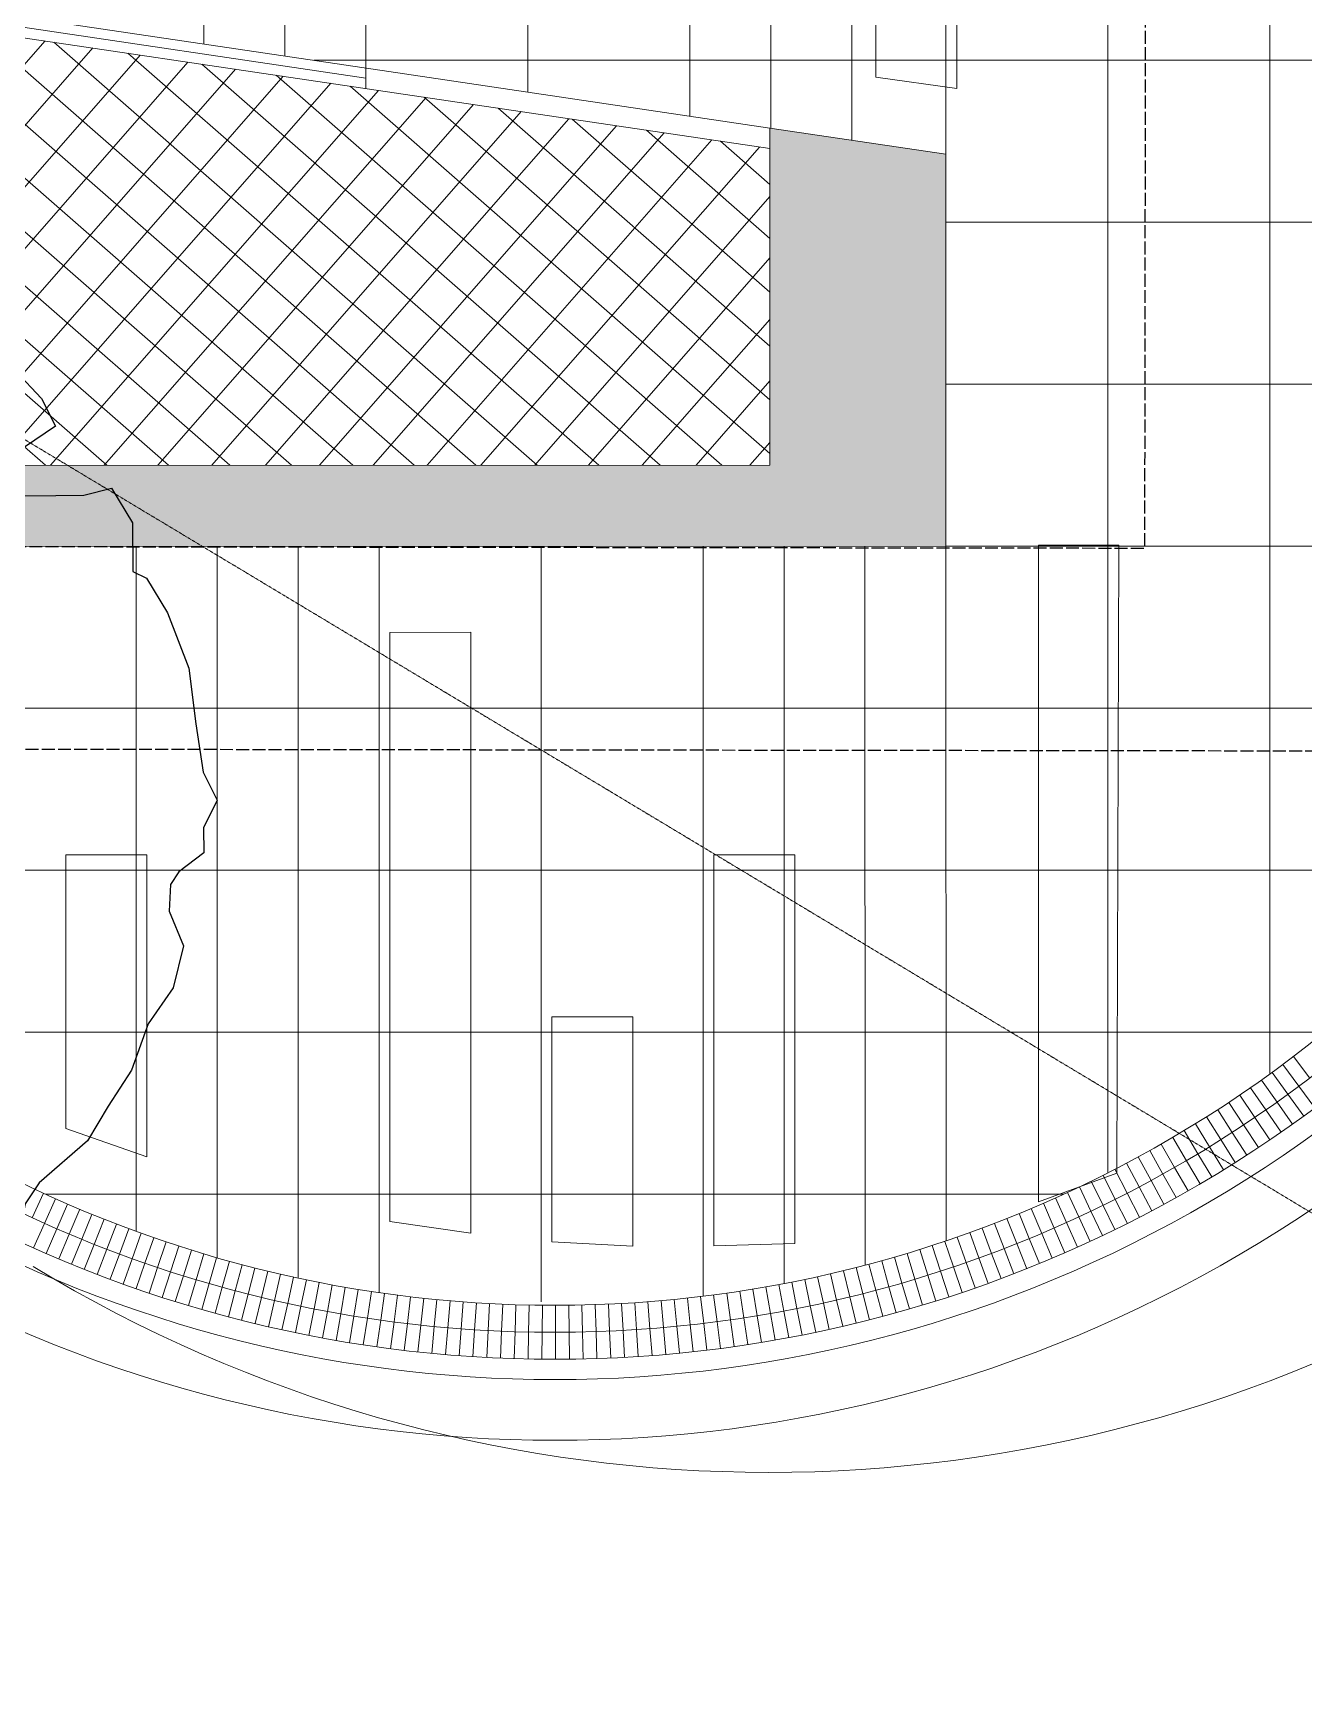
# Model space of a CAD drawing. Header units: inches. Extents: x 3268 to 7018, y 976 to 6708.
# Drawn here: x 5766.4 to 6143, y 1093.1 to 1584.6 of the extents above; entities that cross this region are included whole.
import ezdxf

# ---------------------------------------------------------------- set-up
doc = ezdxf.new("R2010")
doc.units = ezdxf.units.IN
doc.header["$MEASUREMENT"] = 0
doc.linetypes.add('Grid Line 1_2_', pattern=[0.875, 0.5, -0.125, 0.125, -0.125])
doc.linetypes.add('IMPORT-EASEMENT2', pattern=[4.8, 3.84, -0.96])
for name, color, linetype, lineweight in [('0-landscaping', 1, 'Continuous', 25), ('C-ANNO-5FT-PED-ZONE', 130, 'Continuous', 25), ('C-CURB-BACK', 40, 'Continuous', 13), ('C-CURB-FACE', 80, 'Continuous', 13), ('C-CURB-GUTR', 22, 'Continuous', 15), ('L-DROPOFF STUDIES-2', 120, 'Continuous', 15), ('L-PVMT-BRCK-HATC', 252, 'Continuous', 15), ('L-PVMT-BRICK', 20, 'Continuous', 13), ('L-PVMT-CONC-HATC', 252, 'Continuous', 15), ('L-PVMT-HATCH BOUND NPLOT', 45, 'Continuous', 15), ('L-SITE-PLANT-HATC', 81, 'Continuous', 13), ('L-SITE-WALL', 33, 'Continuous', 15), ('L-SITE-WALL-HATC', 71, 'Continuous', 15), ('S-GRID', 1, 'Continuous', 9), ('site_dwg', 8, 'Continuous', 9)]:
    doc.layers.add(name, color=color, linetype=linetype, lineweight=lineweight)

# ---------------------------------------------------------------- blocks, each defined once
blk = doc.blocks.new('site_dwg_dec1-V207-Overall Retail Plan Opt 2')
at = {"layer": '0-landscaping', "color": 213, "flags": 128}
blk.add_lwpolyline([(101.26, -1.48), (105.45, -8.68), (110.6, -13.2), (114.72, -16.81), (119.74, -19.4), (118.31, -27.27), (111.97, -34.48), (113.13, -37.32), (111.69, -45.18), (107.54, -56.13), (101.33, -65.28), (96.03, -73.4), (94.46, -79.33), (88.79, -81.64), (85.59, -85.37), (79.36, -84.89), (76.47, -85.67), (72.78, -89.48), (70.31, -96.44), (63.31, -101.27), (54.89, -103.3), (46.34, -107.98), (38.18, -110.19), (30.56, -112.62), (17.93, -112.48), (13.15, -113.76), (7.6, -118), (4.89, -121.09), (-2.73, -123.53), (-5.94, -118.89), (-3.6, -109.99), (-10.18, -113.33), (-17.92, -113.84), (-20.26, -122.73), (-25.16, -122.08), (-30.31, -117.56), (-36.02, -116), (-42.16, -114.44), (-45.25, -111.73), (-48.85, -109.16), (-54.95, -106.02), (-58.39, -103.84), (-67.53, -97.64), (-72.67, -93.12), (-80.54, -91.69), (-84.78, -86.14), (-90.96, -80.71), (-95.32, -73.23), (-97.63, -67.55), (-103.81, -62.12), (-107.8, -60.44), (-112.29, -51.02), (-113.7, -44.31), (-113.42, -33.61), (-111.98, -25.74), (-113.51, -17.1), (-117.62, -13.48), (-117.87, -9.62), (-111.66, -0.47), (-108.95, 2.62), (-113.07, 6.24), (-116.28, 10.89), (-120.52, 16.44), (-121.02, 24.17), (-115.97, 36.16), (-110.91, 48.14), (-113.09, 51.89), (-107.54, 56.13), (-101.99, 60.38), (-97.74, 54.83), (-95.68, 53.02), (-89.76, 51.46), (-86.14, 55.58), (-82.52, 59.71), (-82.11, 68.47), (-82.48, 74.28), (-85.95, 82.79), (-78.83, 92.97), (-70.69, 102.24), (-61.92, 101.84), (-58.3, 105.96), (-55.46, 107.12), (-49, 112.39), (-46.04, 111.62), (-38.43, 114.05), (-28.63, 112.75), (-18.05, 114.41), (-12.5, 118.66), (-8.75, 120.84), (-1.14, 123.28), (1.82, 122.5), (9.81, 119.14), (19.61, 117.83), (24.38, 119.11), (31.09, 120.52), (38.05, 118.06), (46.16, 112.76), (55.05, 110.43), (59.17, 106.81), (64.44, 100.35), (70.37, 98.8), (73.21, 99.95), (77.32, 96.34), (80.54, 91.69), (82.97, 84.08), (86.18, 79.43), (78.57, 76.99), (75.85, 73.9), (73.39, 66.94), (77.38, 65.26), (80.22, 66.41), (88.74, 69.88), (92.86, 66.27), (100.47, 68.7), (103.31, 69.86), (108.71, 61.47), (110.11, 54.76), (112.67, 45.22), (114.85, 41.47), (115.35, 33.73), (116.75, 27.03), (118.81, 25.22), (121.24, 17.61), (121.37, 15.67), (121.01, 10.44), (121.21, 3.03), (119.65, -2.9), (109.85, -1.59), (102.9, 0.87)], close=True, dxfattribs=at)
for points in [[(-9.47, 8.32), (0, 0), (8.32, 9.47)], [(9.47, -8.32), (0, 0), (-8.32, -9.47)]]:
    blk.add_lwpolyline(points, dxfattribs=at)
blk = doc.blocks.new('site_dwg_b1-12649367-Overall Retail Plan Opt 2')
at = {"layer": 'L-PVMT-BRCK-HATC', "color": 53}
blk.add_line((0, -7.99), (0, 0), dxfattribs=at)
blk = doc.blocks.new('site_dwg_b2-12649368-Overall Retail Plan Opt 2')
at = {"layer": 'L-PVMT-BRCK-HATC', "color": 53}
blk.add_line((0, 0), (0, 7.99), dxfattribs=at)
blk = doc.blocks.new('site_dwg-12440225-Overall Retail Plan Opt 2')
at = {"layer": 'L-SITE-PLANT-HATC'}
h = blk.add_hatch(dxfattribs=at)
h.set_pattern_fill('FP_240', color=253, style=0, pattern_type=2)
h.set_pattern_definition([(45, (0, 0), (-8.485281374, 8.485281374), []), (135, (0, 0), (-8.485281374, -8.485281374), [])])
h.paths.add_polyline_path([(24340354.93, 9814094.51), (24340675.12, 9814073.21), (24340681.35, 9814166.84), (24340324.32, 9814244.43), (24339906.82, 9814452.37), (24339904.05, 9814410.67), (24340319.55, 9814119.32)])
at = {"layer": 'L-SITE-WALL-HATC'}
blk.add_hatch(color=10, dxfattribs=at).paths.add_polyline_path([(24340346.64, 9814071.01), (24340725.57, 9814045.8), (24340733.28, 9814161.69), (24340681.75, 9814172.89), (24340675.12, 9814073.21), (24340354.93, 9814094.51), (24339904.05, 9814410.67), (24339908.05, 9814470.98), (24339803.7, 9814510.35), (24339776.14, 9814471.05), (24340317.69, 9814091.31)])
at = {"layer": 'C-ANNO-5FT-PED-ZONE', "color": 213, "linetype": 'IMPORT-EASEMENT2', "flags": 128}
for points in [[(24341173.43, 9817974.57), (24341064.86, 9817879.54), (24341058.61, 9817785.54), (24341020.66, 9817759.05), (24341002.74, 9817494.24), (24341098.03, 9817385.65), (24341049.73, 9816657.86), (24340942.84, 9816588.12), (24340903.16, 9815991.7), (24340997.75, 9815877.32), (24340956.94, 9815281.88), (24340851.85, 9815190.06), (24340840.21, 9815028.45), (24340816.32, 9814987.86), (24340807.92, 9814861.59), (24340828.34, 9814837.59), (24340814.21, 9814639.14), (24340820.32, 9814572.24), (24340784.24, 9814041.25), (24340346.68, 9814070.99), (24339654.21, 9814556.55), (24339621.09, 9814593.99), (24339537.64, 9814651.84), (24339442.84, 9814690.83), (24339354.14, 9814753.02), (24339330.46, 9814798.3), (24339230.24, 9814867.97), (24339182.62, 9814867.15), (24339131.69, 9814915.48), (24338893.25, 9815077.69), (24338651.6, 9815247.64), (24338560.99, 9815303.18)], [(24340893.32, 9815000.39), (24340875.24, 9814969.68), (24340869.4, 9814881.91), (24340889.93, 9814857.8), (24340874.4, 9814639.75), (24340880.51, 9814572.94), (24340840.03, 9813977.32), (24340325.92, 9814012.26), (24339613.96, 9814511.49), (24339580.95, 9814548.81), (24339508.81, 9814598.83), (24339413.85, 9814637.87), (24339307.74, 9814712.28), (24339284.12, 9814757.44), (24339211.9, 9814807.65), (24339161.49, 9814806.78), (24339151.81, 9814813.67), (24339093.92, 9814868.61), (24338859.11, 9815028.34), (24338618.63, 9815197.47), (24338556.49, 9815235.57)]]:
    blk.add_lwpolyline(points, dxfattribs=at)
at = {"layer": 'C-CURB-BACK', "color": 253}
for p, q in [((24340360.94, 9814239.55), (24340563.22, 9814195.58)), ((24340563.42, 9814198.61), (24340563.02, 9814192.56))]:
    blk.add_line(p, q, dxfattribs=at)
at = {"layer": 'C-CURB-BACK', "color": 253, "flags": 128}
blk.add_lwpolyline([(24339906.82, 9814452.37), (24340324.32, 9814244.43), (24340681.35, 9814166.84)], dxfattribs=at)
at = {"layer": 'C-CURB-BACK', "color": 253}
blk.add_arc((24340618.96, 9814190.28), 378, 234.9616, 356.1932, dxfattribs=at)
at = {"layer": 'C-CURB-FACE', "color": 253}
blk.add_line((24340562.96, 9814198.71), (24340681.75, 9814172.89), dxfattribs=at)
at = {"layer": 'C-CURB-FACE', "color": 170, "flags": 128}
blk.add_lwpolyline([(24339907.25, 9814458.86), (24340326.32, 9814250.14), (24340562.96, 9814198.71)], dxfattribs=at)
at = {"layer": 'C-CURB-FACE', "color": 253}
blk.add_arc((24340618.96, 9814190.28), 384, 234.9616, 356.1932, dxfattribs=at)
at = {"layer": 'C-CURB-GUTR', "color": 53}
blk.add_arc((24340618.96, 9814190.28), 402, 234.9616, 356.1932, dxfattribs=at)
at = {"layer": 'L-DROPOFF STUDIES-2', "color": 131}
blk.add_arc((24340682.86, 9814194.53), 420, 234.9226, 356.1932, dxfattribs=at)
at = {"layer": 'L-PVMT-BRICK', "color": 253}
for radius in [370, 362]:
    blk.add_arc((24340618.96, 9814190.28), radius, 234.9616, 356.1932, dxfattribs=at)
at = {"layer": 'L-PVMT-CONC-HATC', "color": 10}
for p, q in [((24340523.75, 9814325.29), (24340516, 9814208.91)), ((24340547.21, 9814316.43), (24340539.71, 9814203.76)), ((24340563.11, 9814200.93), (24340548.18, 9814201.92))]:
    blk.add_line(p, q, dxfattribs=at)
at = {"layer": 'L-PVMT-CONC-HATC', "color": 53}
for p, q in [((24340570.67, 9814307.58), (24340563.42, 9814198.61)), ((24340617.15, 9814283.16), (24340610.84, 9814188.3)), ((24340664.09, 9814265.52), (24340658.26, 9814178)), ((24340687.55, 9814256.7), (24340681.97, 9814172.84)), ((24340711.02, 9814247.88), (24340705.68, 9814167.69)), ((24340738.34, 9814237.62), (24340733.28, 9814161.69)), ((24340975.1, 9814125.41), (24340731.95, 9814141.59)), ((24340963.14, 9814078.1), (24340728.76, 9814093.69)), ((24340486.1, 9814061.73), (24340472.62, 9813859.18)), ((24340510.05, 9814060.14), (24340496.05, 9813849.79)), ((24340534, 9814058.55), (24340519.6, 9813842.19)), ((24340557.94, 9814056.95), (24340543.26, 9813836.29)), ((24340605.84, 9814053.77), (24340590.97, 9813830.37)), ((24340653.73, 9814050.58), (24340638.98, 9813828.84)), ((24340677.68, 9814048.98), (24340663.17, 9813830.99)), ((24340701.62, 9814047.39), (24340687.48, 9813834.83)), ((24340446.63, 9813871.93), (24340747.59, 9813851.91))]:
    blk.add_line(p, q, dxfattribs=at)
at = {"layer": 'L-PVMT-CONC-HATC', "color": 53, "flags": 128}
for points in [[(24340810.98, 9813883.41), (24341079.5, 9817918.85), (24341096.74, 9818177.97)], [(24340761.14, 9813857.37), (24340780.7, 9814151.38), (24340979.01, 9817131.61)], [(24340980.62, 9814173.15), (24340683.31, 9814192.93), (24340563.11, 9814200.93)], [(24340874.56, 9814035.88), (24340725.57, 9814045.8), (24340711.91, 9813840.42)], [(24340314.41, 9814025.05), (24340713.06, 9813998.52), (24340851.77, 9813989.29)], [(24340864.36, 9813940.35), (24340709.87, 9813950.63), (24340290.4, 9813978.54)], [(24340827.9, 9813894.67), (24340706.68, 9813902.74), (24340366.2, 9813925.39)]]:
    blk.add_lwpolyline(points, dxfattribs=at)
at = {"layer": 'L-PVMT-HATCH BOUND NPLOT', "color": 61, "flags": 128}
for points in [[(24340714.03, 9814185.92), (24340717.84, 9814243.32), (24340741.79, 9814241.72), (24340737.75, 9814180.97)], [(24340740.02, 9813850.13), (24340752.95, 9814044.34), (24340776.66, 9814042.76), (24340763.74, 9813857.09)], [(24340547.83, 9813857.15), (24340555.35, 9813970.19), (24340559.42, 9814031.3), (24340583.37, 9814029.71), (24340571.55, 9813852.06)], [(24340453.87, 9813891.02), (24340459.25, 9813971.89), (24340483.2, 9813970.29), (24340477.26, 9813881)], [(24340643.13, 9813843.49), (24340650.83, 9813959.14), (24340674.78, 9813957.55), (24340667.13, 9813842.68)], [(24340595.33, 9813847.95), (24340599.75, 9813914.43), (24340623.7, 9813912.84), (24340619.19, 9813845.08)]]:
    blk.add_lwpolyline(points, close=True, dxfattribs=at)
at = {"layer": 'L-SITE-WALL', "color": 53, "flags": 128}
for points in [[(24340675.12, 9814073.21), (24340681.75, 9814172.89), (24340733.28, 9814161.69), (24340725.57, 9814045.8), (24340346.64, 9814071.01), (24339776.14, 9814471.05), (24339803.7, 9814510.35), (24339806.06, 9814509.46)], [(24339907.25, 9814458.85), (24339904.05, 9814410.67), (24340354.93, 9814094.51), (24340675.12, 9814073.21)]]:
    blk.add_lwpolyline(points, dxfattribs=at)
at = {"xscale": 1.5, "yscale": 1.5, "zscale": 1.5, "rotation": 37.81158375857705}
blk.add_blockref('site_dwg_dec1-V207-Overall Retail Plan Opt 2', (24340320.21, 9813992.27), dxfattribs=at)
for name, p, rotation in [('site_dwg_b2-12649368-Overall Retail Plan Opt 2', (24340815.91, 9813877.06), 32.16113830272808), ('site_dwg_b2-12649368-Overall Retail Plan Opt 2', (24340819.29, 9813879.2), 32.78055213529323), ('site_dwg_b2-12649368-Overall Retail Plan Opt 2', (24340822.64, 9813881.39), 33.39996596785839), ('site_dwg_b2-12649368-Overall Retail Plan Opt 2', (24340809.09, 9813872.87), 30.92231063759783), ('site_dwg_b2-12649368-Overall Retail Plan Opt 2', (24340812.51, 9813874.95), 31.54172447016299), ('site_dwg_b1-12649367-Overall Retail Plan Opt 2', (24340819.29, 9813879.2), 32.78055213529323), ('site_dwg_b2-12649368-Overall Retail Plan Opt 2', (24340802.19, 9813868.84), 29.68348297246762), ('site_dwg_b2-12649368-Overall Retail Plan Opt 2', (24340805.65, 9813870.84), 30.30289680503266), ('site_dwg_b1-12649367-Overall Retail Plan Opt 2', (24340812.51, 9813874.95), 31.54172447016299), ('site_dwg_b1-12649367-Overall Retail Plan Opt 2', (24340815.91, 9813877.06), 32.16113830272808), ('site_dwg_b2-12649368-Overall Retail Plan Opt 2', (24340442.17, 9813865.25), 331.4585827113448), ('site_dwg_b2-12649368-Overall Retail Plan Opt 2', (24340445.7, 9813863.36), 332.0779965439099), ('site_dwg_b2-12649368-Overall Retail Plan Opt 2', (24340791.67, 9813863.06), 27.82524147477221), ('site_dwg_b2-12649368-Overall Retail Plan Opt 2', (24340795.19, 9813864.95), 28.44465530733736), ('site_dwg_b2-12649368-Overall Retail Plan Opt 2', (24340798.7, 9813866.87), 29.06406913990236), ('site_dwg_b1-12649367-Overall Retail Plan Opt 2', (24340805.65, 9813870.84), 30.30289680503266), ('site_dwg_b1-12649367-Overall Retail Plan Opt 2', (24340809.09, 9813872.87), 30.92231063759783), ('site_dwg_b2-12649368-Overall Retail Plan Opt 2', (24340449.24, 9813861.5), 332.697410376475), ('site_dwg_b2-12649368-Overall Retail Plan Opt 2', (24340452.81, 9813859.69), 333.3168242090401), ('site_dwg_b2-12649368-Overall Retail Plan Opt 2', (24340456.39, 9813857.91), 333.9362380416052), ('site_dwg_b2-12649368-Overall Retail Plan Opt 2', (24340780.96, 9813857.64), 25.96699997707679), ('site_dwg_b2-12649368-Overall Retail Plan Opt 2', (24340784.55, 9813859.41), 26.58641380964195), ('site_dwg_b2-12649368-Overall Retail Plan Opt 2', (24340788.12, 9813861.22), 27.20582764220706), ('site_dwg_b1-12649367-Overall Retail Plan Opt 2', (24340795.19, 9813864.95), 28.44465530733736), ('site_dwg_b1-12649367-Overall Retail Plan Opt 2', (24340798.7, 9813866.87), 29.06406913990236), ('site_dwg_b1-12649367-Overall Retail Plan Opt 2', (24340802.19, 9813868.84), 29.68348297246762), ('site_dwg_b1-12649367-Overall Retail Plan Opt 2', (24340445.7, 9813863.36), 332.0779965439099), ('site_dwg_b1-12649367-Overall Retail Plan Opt 2', (24340449.24, 9813861.5), 332.697410376475), ('site_dwg_b1-12649367-Overall Retail Plan Opt 2', (24340452.81, 9813859.69), 333.3168242090401), ('site_dwg_b2-12649368-Overall Retail Plan Opt 2', (24340459.99, 9813856.17), 334.5556518741705), ('site_dwg_b2-12649368-Overall Retail Plan Opt 2', (24340463.62, 9813854.47), 335.1750657067356), ('site_dwg_b2-12649368-Overall Retail Plan Opt 2', (24340467.25, 9813852.81), 335.7944795393007), ('site_dwg_b2-12649368-Overall Retail Plan Opt 2', (24340770.09, 9813852.56), 24.10875847938133), ('site_dwg_b2-12649368-Overall Retail Plan Opt 2', (24340773.73, 9813854.21), 24.72817231194648), ('site_dwg_b2-12649368-Overall Retail Plan Opt 2', (24340777.36, 9813855.9), 25.34758614451163), ('site_dwg_b1-12649367-Overall Retail Plan Opt 2', (24340784.55, 9813859.41), 26.58641380964195), ('site_dwg_b1-12649367-Overall Retail Plan Opt 2', (24340788.12, 9813861.22), 27.20582764220706), ('site_dwg_b1-12649367-Overall Retail Plan Opt 2', (24340791.67, 9813863.06), 27.82524147477221), ('site_dwg_b1-12649367-Overall Retail Plan Opt 2', (24340456.39, 9813857.91), 333.9362380416052), ('site_dwg_b1-12649367-Overall Retail Plan Opt 2', (24340459.99, 9813856.17), 334.5556518741705), ('site_dwg_b1-12649367-Overall Retail Plan Opt 2', (24340463.62, 9813854.47), 335.1750657067356), ('site_dwg_b2-12649368-Overall Retail Plan Opt 2', (24340470.91, 9813851.19), 336.4138933718659), ('site_dwg_b2-12649368-Overall Retail Plan Opt 2', (24340474.59, 9813849.61), 337.033307204431), ('site_dwg_b2-12649368-Overall Retail Plan Opt 2', (24340478.28, 9813848.07), 337.6527210369961), ('site_dwg_b2-12649368-Overall Retail Plan Opt 2', (24340759.06, 9813847.83), 22.25051698168593), ('site_dwg_b2-12649368-Overall Retail Plan Opt 2', (24340762.76, 9813849.37), 22.86993081425106), ('site_dwg_b2-12649368-Overall Retail Plan Opt 2', (24340766.43, 9813850.94), 23.48934464681618), ('site_dwg_b1-12649367-Overall Retail Plan Opt 2', (24340777.36, 9813855.9), 25.34758614451163), ('site_dwg_b1-12649367-Overall Retail Plan Opt 2', (24340780.96, 9813857.64), 25.96699997707679), ('site_dwg_b1-12649367-Overall Retail Plan Opt 2', (24340467.25, 9813852.81), 335.7944795393007), ('site_dwg_b1-12649367-Overall Retail Plan Opt 2', (24340470.91, 9813851.19), 336.4138933718659), ('site_dwg_b1-12649367-Overall Retail Plan Opt 2', (24340474.59, 9813849.61), 337.033307204431), ('site_dwg_b2-12649368-Overall Retail Plan Opt 2', (24340481.99, 9813846.57), 338.2721348695613), ('site_dwg_b2-12649368-Overall Retail Plan Opt 2', (24340485.71, 9813845.11), 338.8915487021264), ('site_dwg_b2-12649368-Overall Retail Plan Opt 2', (24340489.45, 9813843.69), 339.5109625346915), ('site_dwg_b2-12649368-Overall Retail Plan Opt 2', (24340493.2, 9813842.31), 340.1303763672567), ('site_dwg_b2-12649368-Overall Retail Plan Opt 2', (24340744.13, 9813842.1), 19.77286165142534), ('site_dwg_b2-12649368-Overall Retail Plan Opt 2', (24340747.88, 9813843.47), 20.3922754839905), ('site_dwg_b2-12649368-Overall Retail Plan Opt 2', (24340751.63, 9813844.88), 21.01168931655567), ('site_dwg_b2-12649368-Overall Retail Plan Opt 2', (24340755.35, 9813846.34), 21.63110314912077), ('site_dwg_b1-12649367-Overall Retail Plan Opt 2', (24340762.76, 9813849.37), 22.86993081425106), ('site_dwg_b1-12649367-Overall Retail Plan Opt 2', (24340766.43, 9813850.94), 23.48934464681618), ('site_dwg_b1-12649367-Overall Retail Plan Opt 2', (24340770.09, 9813852.56), 24.10875847938133), ('site_dwg_b1-12649367-Overall Retail Plan Opt 2', (24340773.73, 9813854.21), 24.72817231194648), ('site_dwg_b1-12649367-Overall Retail Plan Opt 2', (24340478.28, 9813848.07), 337.6527210369961), ('site_dwg_b1-12649367-Overall Retail Plan Opt 2', (24340481.99, 9813846.57), 338.2721348695613), ('site_dwg_b1-12649367-Overall Retail Plan Opt 2', (24340485.71, 9813845.11), 338.8915487021264), ('site_dwg_b2-12649368-Overall Retail Plan Opt 2', (24340496.97, 9813840.97), 340.7497901998218), ('site_dwg_b2-12649368-Overall Retail Plan Opt 2', (24340500.76, 9813839.67), 341.369204032387), ('site_dwg_b2-12649368-Overall Retail Plan Opt 2', (24340504.55, 9813838.41), 341.9886178649521), ('site_dwg_b2-12649368-Overall Retail Plan Opt 2', (24340508.36, 9813837.2), 342.6080316975172), ('site_dwg_b2-12649368-Overall Retail Plan Opt 2', (24340728.96, 9813837.01), 17.29520632116486), ('site_dwg_b2-12649368-Overall Retail Plan Opt 2', (24340732.77, 9813838.22), 17.91462015373003), ('site_dwg_b2-12649368-Overall Retail Plan Opt 2', (24340736.57, 9813839.47), 18.53403398629506), ('site_dwg_b2-12649368-Overall Retail Plan Opt 2', (24340740.36, 9813840.76), 19.15344781886019), ('site_dwg_b1-12649367-Overall Retail Plan Opt 2', (24340751.63, 9813844.88), 21.01168931655567), ('site_dwg_b1-12649367-Overall Retail Plan Opt 2', (24340755.35, 9813846.34), 21.63110314912077), ('site_dwg_b1-12649367-Overall Retail Plan Opt 2', (24340759.06, 9813847.83), 22.25051698168593), ('site_dwg_b1-12649367-Overall Retail Plan Opt 2', (24340489.45, 9813843.69), 339.5109625346915), ('site_dwg_b1-12649367-Overall Retail Plan Opt 2', (24340493.2, 9813842.31), 340.1303763672567), ('site_dwg_b1-12649367-Overall Retail Plan Opt 2', (24340496.97, 9813840.97), 340.7497901998218), ('site_dwg_b1-12649367-Overall Retail Plan Opt 2', (24340500.76, 9813839.67), 341.369204032387), ('site_dwg_b2-12649368-Overall Retail Plan Opt 2', (24340512.19, 9813836.02), 343.2274455300824), ('site_dwg_b2-12649368-Overall Retail Plan Opt 2', (24340516.02, 9813834.89), 343.8468593626474), ('site_dwg_b2-12649368-Overall Retail Plan Opt 2', (24340519.87, 9813833.8), 344.4662731952126), ('site_dwg_b2-12649368-Overall Retail Plan Opt 2', (24340523.73, 9813832.75), 345.0856870277777), ('site_dwg_b2-12649368-Overall Retail Plan Opt 2', (24340527.6, 9813831.74), 345.7051008603428), ('site_dwg_b2-12649368-Overall Retail Plan Opt 2', (24340713.58, 9813832.59), 14.81755099090431), ('site_dwg_b2-12649368-Overall Retail Plan Opt 2', (24340717.44, 9813833.63), 15.43696482346946), ('site_dwg_b2-12649368-Overall Retail Plan Opt 2', (24340721.29, 9813834.72), 16.05637865603461), ('site_dwg_b2-12649368-Overall Retail Plan Opt 2', (24340725.13, 9813835.84), 16.67579248859972), ('site_dwg_b1-12649367-Overall Retail Plan Opt 2', (24340740.36, 9813840.76), 19.15344781886019), ('site_dwg_b1-12649367-Overall Retail Plan Opt 2', (24340744.13, 9813842.1), 19.77286165142534), ('site_dwg_b1-12649367-Overall Retail Plan Opt 2', (24340747.88, 9813843.47), 20.3922754839905), ('site_dwg_b1-12649367-Overall Retail Plan Opt 2', (24340504.55, 9813838.41), 341.9886178649521), ('site_dwg_b1-12649367-Overall Retail Plan Opt 2', (24340508.36, 9813837.2), 342.6080316975172), ('site_dwg_b1-12649367-Overall Retail Plan Opt 2', (24340512.19, 9813836.02), 343.2274455300824), ('site_dwg_b1-12649367-Overall Retail Plan Opt 2', (24340516.02, 9813834.89), 343.8468593626474), ('site_dwg_b2-12649368-Overall Retail Plan Opt 2', (24340531.48, 9813830.77), 346.324514692908), ('site_dwg_b2-12649368-Overall Retail Plan Opt 2', (24340535.37, 9813829.85), 346.9439285254732), ('site_dwg_b2-12649368-Overall Retail Plan Opt 2', (24340539.28, 9813828.96), 347.5633423580383), ('site_dwg_b2-12649368-Overall Retail Plan Opt 2', (24340543.19, 9813828.12), 348.1827561906034), ('site_dwg_b2-12649368-Overall Retail Plan Opt 2', (24340547.11, 9813827.33), 348.8021700231686), ('site_dwg_b2-12649368-Overall Retail Plan Opt 2', (24340690.2, 9813827.21), 11.10106799551346), ('site_dwg_b2-12649368-Overall Retail Plan Opt 2', (24340694.12, 9813828), 11.72048182807859), ('site_dwg_b2-12649368-Overall Retail Plan Opt 2', (24340698.03, 9813828.83), 12.33989566064374), ('site_dwg_b2-12649368-Overall Retail Plan Opt 2', (24340701.93, 9813829.71), 12.9593094932089), ('site_dwg_b2-12649368-Overall Retail Plan Opt 2', (24340705.83, 9813830.62), 13.57872332577401), ('site_dwg_b2-12649368-Overall Retail Plan Opt 2', (24340709.71, 9813831.58), 14.19813715833913), ('site_dwg_b1-12649367-Overall Retail Plan Opt 2', (24340721.29, 9813834.72), 16.05637865603461), ('site_dwg_b1-12649367-Overall Retail Plan Opt 2', (24340725.13, 9813835.84), 16.67579248859972), ('site_dwg_b1-12649367-Overall Retail Plan Opt 2', (24340728.96, 9813837.01), 17.29520632116486), ('site_dwg_b1-12649367-Overall Retail Plan Opt 2', (24340732.77, 9813838.22), 17.91462015373003), ('site_dwg_b1-12649367-Overall Retail Plan Opt 2', (24340736.57, 9813839.47), 18.53403398629506), ('site_dwg_b1-12649367-Overall Retail Plan Opt 2', (24340519.87, 9813833.8), 344.4662731952126), ('site_dwg_b1-12649367-Overall Retail Plan Opt 2', (24340523.73, 9813832.75), 345.0856870277777), ('site_dwg_b1-12649367-Overall Retail Plan Opt 2', (24340527.6, 9813831.74), 345.7051008603428), ('site_dwg_b1-12649367-Overall Retail Plan Opt 2', (24340531.48, 9813830.77), 346.324514692908), ('site_dwg_b1-12649367-Overall Retail Plan Opt 2', (24340535.37, 9813829.85), 346.9439285254732), ('site_dwg_b2-12649368-Overall Retail Plan Opt 2', (24340551.03, 9813826.57), 349.4215838557337), ('site_dwg_b2-12649368-Overall Retail Plan Opt 2', (24340554.97, 9813825.86), 350.0409976882988), ('site_dwg_b2-12649368-Overall Retail Plan Opt 2', (24340558.91, 9813825.19), 350.660411520864), ('site_dwg_b2-12649368-Overall Retail Plan Opt 2', (24340562.86, 9813824.56), 351.2798253534291), ('site_dwg_b2-12649368-Overall Retail Plan Opt 2', (24340566.82, 9813823.97), 351.8992391859942), ('site_dwg_b2-12649368-Overall Retail Plan Opt 2', (24340570.78, 9813823.43), 352.5186530185595), ('site_dwg_b2-12649368-Overall Retail Plan Opt 2', (24340574.75, 9813822.93), 353.1380668511246), ('site_dwg_b2-12649368-Overall Retail Plan Opt 2', (24340578.73, 9813822.48), 353.7574806836897), ('site_dwg_b2-12649368-Overall Retail Plan Opt 2', (24340582.7, 9813822.06), 354.3768945162549), ('site_dwg_b2-12649368-Overall Retail Plan Opt 2', (24340586.69, 9813821.69), 354.99630834882), ('site_dwg_b2-12649368-Overall Retail Plan Opt 2', (24340654.59, 9813822), 5.52634350242728), ('site_dwg_b2-12649368-Overall Retail Plan Opt 2', (24340658.57, 9813822.41), 6.145757334992427), ('site_dwg_b2-12649368-Overall Retail Plan Opt 2', (24340662.54, 9813822.86), 6.765171167557518), ('site_dwg_b2-12649368-Overall Retail Plan Opt 2', (24340666.51, 9813823.35), 7.384585000122694), ('site_dwg_b2-12649368-Overall Retail Plan Opt 2', (24340670.48, 9813823.89), 8.003998832687733), ('site_dwg_b2-12649368-Overall Retail Plan Opt 2', (24340674.44, 9813824.47), 8.623412665252843), ('site_dwg_b2-12649368-Overall Retail Plan Opt 2', (24340678.39, 9813825.09), 9.242826497817997), ('site_dwg_b2-12649368-Overall Retail Plan Opt 2', (24340682.33, 9813825.75), 9.862240330383157), ('site_dwg_b2-12649368-Overall Retail Plan Opt 2', (24340686.27, 9813826.46), 10.48165416294834), ('site_dwg_b1-12649367-Overall Retail Plan Opt 2', (24340701.93, 9813829.71), 12.9593094932089), ('site_dwg_b1-12649367-Overall Retail Plan Opt 2', (24340705.83, 9813830.62), 13.57872332577401), ('site_dwg_b1-12649367-Overall Retail Plan Opt 2', (24340709.71, 9813831.58), 14.19813715833913), ('site_dwg_b1-12649367-Overall Retail Plan Opt 2', (24340713.58, 9813832.59), 14.81755099090431), ('site_dwg_b1-12649367-Overall Retail Plan Opt 2', (24340717.44, 9813833.63), 15.43696482346946), ('site_dwg_b1-12649367-Overall Retail Plan Opt 2', (24340539.28, 9813828.96), 347.5633423580383), ('site_dwg_b1-12649367-Overall Retail Plan Opt 2', (24340543.19, 9813828.12), 348.1827561906034), ('site_dwg_b1-12649367-Overall Retail Plan Opt 2', (24340547.11, 9813827.33), 348.8021700231686), ('site_dwg_b1-12649367-Overall Retail Plan Opt 2', (24340551.03, 9813826.57), 349.4215838557337), ('site_dwg_b1-12649367-Overall Retail Plan Opt 2', (24340554.97, 9813825.86), 350.0409976882988), ('site_dwg_b1-12649367-Overall Retail Plan Opt 2', (24340558.91, 9813825.19), 350.660411520864), ('site_dwg_b2-12649368-Overall Retail Plan Opt 2', (24340590.67, 9813821.37), 355.6157221813851), ('site_dwg_b2-12649368-Overall Retail Plan Opt 2', (24340594.66, 9813821.08), 356.2351360139502), ('site_dwg_b2-12649368-Overall Retail Plan Opt 2', (24340598.66, 9813820.84), 356.8545498465154), ('site_dwg_b2-12649368-Overall Retail Plan Opt 2', (24340602.65, 9813820.64), 357.4739636790805), ('site_dwg_b2-12649368-Overall Retail Plan Opt 2', (24340606.65, 9813820.49), 358.0933775116456), ('site_dwg_b2-12649368-Overall Retail Plan Opt 2', (24340610.65, 9813820.38), 358.7127913442108), ('site_dwg_b2-12649368-Overall Retail Plan Opt 2', (24340614.65, 9813820.31), 359.332205176776), ('site_dwg_b2-12649368-Overall Retail Plan Opt 2', (24340618.65, 9813820.28), 359.9516190093469), ('site_dwg_b2-12649368-Overall Retail Plan Opt 2', (24340622.65, 9813820.3), 0.5710328419057624), ('site_dwg_b2-12649368-Overall Retail Plan Opt 2', (24340626.65, 9813820.36), 1.190446674471181), ('site_dwg_b2-12649368-Overall Retail Plan Opt 2', (24340630.64, 9813820.47), 1.80986050703637), ('site_dwg_b2-12649368-Overall Retail Plan Opt 2', (24340634.64, 9813820.62), 2.42927433960143), ('site_dwg_b2-12649368-Overall Retail Plan Opt 2', (24340638.64, 9813820.81), 3.048688172166665), ('site_dwg_b2-12649368-Overall Retail Plan Opt 2', (24340642.63, 9813821.04), 3.668102004731789), ('site_dwg_b2-12649368-Overall Retail Plan Opt 2', (24340646.62, 9813821.32), 4.287515837297025), ('site_dwg_b2-12649368-Overall Retail Plan Opt 2', (24340650.61, 9813821.64), 4.906929669862124), ('site_dwg_b1-12649367-Overall Retail Plan Opt 2', (24340678.39, 9813825.09), 9.242826497817997), ('site_dwg_b1-12649367-Overall Retail Plan Opt 2', (24340682.33, 9813825.75), 9.862240330383157), ('site_dwg_b1-12649367-Overall Retail Plan Opt 2', (24340686.27, 9813826.46), 10.48165416294834), ('site_dwg_b1-12649367-Overall Retail Plan Opt 2', (24340690.2, 9813827.21), 11.10106799551346), ('site_dwg_b1-12649367-Overall Retail Plan Opt 2', (24340694.12, 9813828), 11.72048182807859), ('site_dwg_b1-12649367-Overall Retail Plan Opt 2', (24340698.03, 9813828.83), 12.33989566064374), ('site_dwg_b1-12649367-Overall Retail Plan Opt 2', (24340562.86, 9813824.56), 351.2798253534291), ('site_dwg_b1-12649367-Overall Retail Plan Opt 2', (24340566.82, 9813823.97), 351.8992391859942), ('site_dwg_b1-12649367-Overall Retail Plan Opt 2', (24340570.78, 9813823.43), 352.5186530185595), ('site_dwg_b1-12649367-Overall Retail Plan Opt 2', (24340574.75, 9813822.93), 353.1380668511246), ('site_dwg_b1-12649367-Overall Retail Plan Opt 2', (24340578.73, 9813822.48), 353.7574806836897), ('site_dwg_b1-12649367-Overall Retail Plan Opt 2', (24340582.7, 9813822.06), 354.3768945162549), ('site_dwg_b1-12649367-Overall Retail Plan Opt 2', (24340586.69, 9813821.69), 354.99630834882), ('site_dwg_b1-12649367-Overall Retail Plan Opt 2', (24340590.67, 9813821.37), 355.6157221813851), ('site_dwg_b1-12649367-Overall Retail Plan Opt 2', (24340594.66, 9813821.08), 356.2351360139502), ('site_dwg_b1-12649367-Overall Retail Plan Opt 2', (24340598.66, 9813820.84), 356.8545498465154), ('site_dwg_b1-12649367-Overall Retail Plan Opt 2', (24340602.65, 9813820.64), 357.4739636790805), ('site_dwg_b1-12649367-Overall Retail Plan Opt 2', (24340606.65, 9813820.49), 358.0933775116456), ('site_dwg_b1-12649367-Overall Retail Plan Opt 2', (24340610.65, 9813820.38), 358.7127913442108), ('site_dwg_b1-12649367-Overall Retail Plan Opt 2', (24340614.65, 9813820.31), 359.332205176776), ('site_dwg_b1-12649367-Overall Retail Plan Opt 2', (24340618.65, 9813820.28), 359.9516190093469), ('site_dwg_b1-12649367-Overall Retail Plan Opt 2', (24340622.65, 9813820.3), 0.5710328419057624), ('site_dwg_b1-12649367-Overall Retail Plan Opt 2', (24340626.65, 9813820.36), 1.190446674471181), ('site_dwg_b1-12649367-Overall Retail Plan Opt 2', (24340630.64, 9813820.47), 1.80986050703637), ('site_dwg_b1-12649367-Overall Retail Plan Opt 2', (24340634.64, 9813820.62), 2.42927433960143), ('site_dwg_b1-12649367-Overall Retail Plan Opt 2', (24340638.64, 9813820.81), 3.048688172166665), ('site_dwg_b1-12649367-Overall Retail Plan Opt 2', (24340642.63, 9813821.04), 3.668102004731789), ('site_dwg_b1-12649367-Overall Retail Plan Opt 2', (24340646.62, 9813821.32), 4.287515837297025), ('site_dwg_b1-12649367-Overall Retail Plan Opt 2', (24340650.61, 9813821.64), 4.906929669862124), ('site_dwg_b1-12649367-Overall Retail Plan Opt 2', (24340654.59, 9813822), 5.52634350242728), ('site_dwg_b1-12649367-Overall Retail Plan Opt 2', (24340658.57, 9813822.41), 6.145757334992427), ('site_dwg_b1-12649367-Overall Retail Plan Opt 2', (24340662.54, 9813822.86), 6.765171167557518), ('site_dwg_b1-12649367-Overall Retail Plan Opt 2', (24340666.51, 9813823.35), 7.384585000122694), ('site_dwg_b1-12649367-Overall Retail Plan Opt 2', (24340670.48, 9813823.89), 8.003998832687733), ('site_dwg_b1-12649367-Overall Retail Plan Opt 2', (24340674.44, 9813824.47), 8.623412665252843)]:
    blk.add_blockref(name, p, dxfattribs=dict(rotation=rotation))

msp = doc.modelspace()

# ---------------------------------------------------------------- linework, layer by layer
at = {"layer": 'S-GRID', "linetype": 'Grid Line 1_2_'}
msp.add_line((3268.13, 2963.79), (6229.95, 1184.16), dxfattribs=at)

# ---------------------------------------------------------------- block references
at = {"layer": 'site_dwg', "color": 53, "lineweight": 15, "rotation": 3.810000000000009}
msp.add_blockref('site_dwg-12440225-Overall Retail Plan Opt 2', (-23628768.69, -11408316.78), dxfattribs=at)

doc.saveas('drawing.dxf')
